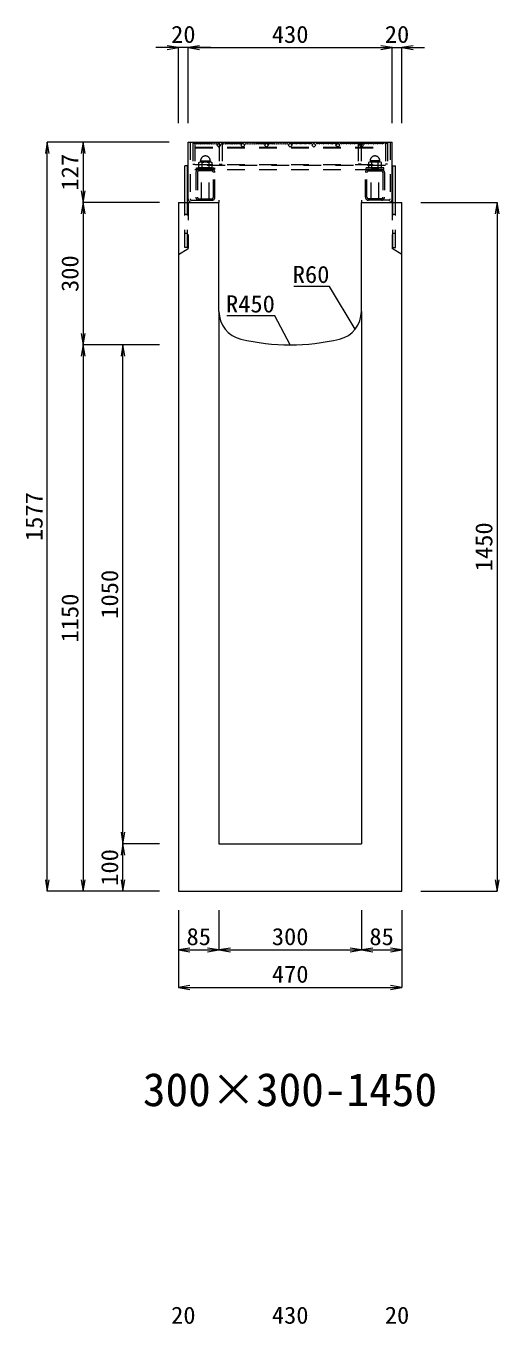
# Model space of a CAD drawing. Units: millimetres at full size; some dimension numbers follow another scale. Extents: x -734 to 58102, y 49499 to 87169.
# Drawn here: x 15753 to 16749, y 63862 to 66594 of the extents above; entities that cross this region are included whole.
import ezdxf
from ezdxf.enums import TextEntityAlignment as Align

# ---------------------------------------------------------------- set-up
doc = ezdxf.new("R2010")
doc.units = ezdxf.units.MM
doc.header["$LTSCALE"] = 50
doc.linetypes.add('USER1', pattern=[1.35, 0.75, -0.6])
doc.layers.add('0_2', color=7, linetype='Continuous')
for name, color, linetype, lineweight in [('寸法線', 7, 'Continuous', 13), ('引出線', 4, 'Continuous', 13), ('本体', 2, 'Continuous', 20), ('ｸﾞﾚｰﾁﾝｸﾞ', 7, 'USER1', 9)]:
    doc.layers.add(name, color=color, linetype=linetype, lineweight=lineweight)
doc.styles.add('ＭＳ 明朝', font='')
doc.styles.get('ＭＳ 明朝').set_extended_font_data('MS Mincho')

# ---------------------------------------------------------------- blocks, each defined once
blk = doc.blocks.new('open_arrow')
at = {"color": 0, "linetype": 'Continuous', "lineweight": -2}
blk.add_lwpolyline([(7.5, 1.25), (0, 0), (7.5, -1.25)], dxfattribs=at)

msp = doc.modelspace()

# ---------------------------------------------------------------- linework, layer by layer
at = {"layer": '寸法線'}
for p, q in [((16142.5, 66548.39), (16026.5, 66548.39)), ((16074.5, 66389.67), (16074.5, 66548.39)), ((16094.5, 66548.39), (16524.5, 66548.39)), ((16094.5, 66389.67), (16094.5, 66548.39)), ((16094.5, 66389.67), (16094.5, 66548.39)), ((16476.5, 66548.39), (16592.5, 66548.39)), ((16524.5, 66389.67), (16524.5, 66548.39)), ((16524.5, 66389.67), (16524.5, 66548.39)), ((16544.5, 66389.67), (16544.5, 66548.39)), ((15798.14, 64772.65), (15798.14, 66349.65)), ((16054.48, 66349.65), (15798.14, 66349.65)), ((15873.69, 66349.65), (15873.69, 66222.65)), ((16054.48, 66349.65), (15873.69, 66349.65)), ((15873.69, 66222.65), (15873.69, 65922.65)), ((16034.48, 66222.65), (15873.69, 66222.65)), ((16034.48, 66222.65), (15873.69, 66222.65)), ((16584.52, 66222.65), (16745.31, 66222.65)), ((16745.31, 66222.65), (16745.31, 64772.65)), ((15873.69, 65922.65), (15873.69, 64772.65)), ((16034.48, 65922.65), (15873.69, 65922.65)), ((16034.48, 65922.65), (15873.69, 65922.65)), ((15957.29, 64872.65), (15957.29, 65922.65)), ((16034.48, 65922.65), (15957.29, 65922.65)), ((16034.48, 64872.65), (15957.29, 64872.65)), ((15957.29, 64772.65), (15957.29, 64872.65)), ((16034.48, 64872.65), (15957.29, 64872.65)), ((16034.48, 64772.65), (15798.14, 64772.65)), ((16034.48, 64772.65), (15873.69, 64772.65)), ((16034.48, 64772.65), (15957.29, 64772.65)), ((16584.52, 64772.65), (16745.31, 64772.65)), ((16074.5, 64732.63), (16074.5, 64570.06)), ((16074.5, 64732.63), (16074.5, 64649.11)), ((16159.5, 64732.63), (16159.5, 64649.11)), ((16159.5, 64732.63), (16159.5, 64649.11)), ((16459.5, 64732.63), (16459.5, 64649.11)), ((16459.5, 64732.63), (16459.5, 64649.11)), ((16544.5, 64732.63), (16544.5, 64570.06)), ((16544.5, 64732.63), (16544.5, 64649.11)), ((16074.5, 64649.11), (16159.5, 64649.11)), ((16159.5, 64649.11), (16459.5, 64649.11)), ((16459.5, 64649.11), (16544.5, 64649.11)), ((16074.5, 64570.06), (16544.5, 64570.06))]:
    msp.add_line(p, q, dxfattribs=at)
at = {"layer": '引出線'}
for points in [[(16446.57, 65955.96), (16392.16, 66045.86), (16317.49, 66045.86)], [(16309.5, 65922.65), (16277.28, 65983.79), (16176.27, 65983.79)]]:
    msp.add_lwpolyline(points, dxfattribs=at)
at = {"layer": '本体'}
for p, q in [((16074.5, 66222.65), (16074.5, 64772.65)), ((16074.5, 66222.65), (16159.5, 66222.65)), ((16159.5, 65993.17), (16159.5, 66222.65)), ((16459.5, 65993.17), (16459.5, 66222.65)), ((16459.5, 66222.65), (16544.5, 66222.65)), ((16544.5, 64772.65), (16544.5, 66222.65)), ((16159.5, 65993.17), (16159.5, 64872.65)), ((16459.5, 65993.17), (16459.5, 64872.65)), ((16159.5, 64872.65), (16459.5, 64872.65)), ((16074.5, 64772.65), (16544.5, 64772.65))]:
    msp.add_line(p, q, dxfattribs=at)
at = {"layer": '本体', "linetype": 'USER1', "lineweight": 9}
for p, q in [((16094.51, 66222.65), (16094.51, 66125.65)), ((16524.51, 66222.65), (16524.51, 66125.65)), ((16074.51, 66113.14), (16094.51, 66125.65)), ((16544.51, 66113.14), (16524.51, 66125.65))]:
    msp.add_line(p, q, dxfattribs=at)
at = {"layer": '本体'}
for centre, radius, start, end in [((16219.5, 65993.17), 60, 180, 256.65785), ((16399.5, 65993.17), 60, 283.34237, 0), ((16309.5, 66372.65), 450, 256.65777, 283.34225)]:
    msp.add_arc(centre, radius, start, end, dxfattribs=at)
at = {"layer": 'ｸﾞﾚｰﾁﾝｸﾞ', "linetype": 'Continuous'}
for p, q in [((16094.5, 66349.65), (16524.5, 66349.65)), ((16094.5, 66230.28), (16094.5, 66349.65)), ((16524.5, 66222.65), (16524.5, 66349.65)), ((16093.5, 66299.64), (16087.5, 66299.64)), ((16087.5, 66222.65), (16087.5, 66299.64)), ((16093.5, 66222.65), (16093.5, 66299.64)), ((16525.5, 66299.64), (16531.5, 66299.64)), ((16525.5, 66222.65), (16525.5, 66299.64)), ((16531.5, 66222.65), (16531.5, 66299.64))]:
    msp.add_line(p, q, dxfattribs=at)
at = {"layer": 'ｸﾞﾚｰﾁﾝｸﾞ'}
for p, q in [((16099, 66349.65), (16099, 66230.15)), ((16104.5, 66347.15), (16104.5, 66303.15)), ((16109, 66347.15), (16109, 66303.15)), ((16109, 66347.15), (16109, 66292.15)), ((16112.2, 66347.15), (16113.1, 66345.05)), ((16113.1, 66345.05), (16114, 66347.15)), ((16116, 66347.15), (16116.9, 66345.05)), ((16116.9, 66345.05), (16117.8, 66347.15)), ((16119.8, 66347.15), (16120.7, 66345.05)), ((16120.7, 66345.05), (16121.6, 66347.15)), ((16123.6, 66347.15), (16124.5, 66345.05)), ((16124.5, 66345.05), (16125.4, 66347.15)), ((16127.4, 66347.15), (16128.3, 66345.05)), ((16128.3, 66345.05), (16129.2, 66347.15)), ((16131.2, 66347.15), (16132.1, 66345.05)), ((16132.1, 66345.05), (16133, 66347.15)), ((16135, 66347.15), (16135.9, 66345.05)), ((16135.9, 66345.05), (16136.8, 66347.15)), ((16138.8, 66347.15), (16139.7, 66345.05)), ((16139.7, 66345.05), (16140.6, 66347.15)), ((16142.6, 66347.15), (16143.5, 66345.05)), ((16143.5, 66345.05), (16144.4, 66347.15)), ((16146.4, 66347.15), (16147.3, 66345.05)), ((16147.3, 66345.05), (16148.2, 66347.15)), ((16150.2, 66347.15), (16151.1, 66345.05)), ((16151.1, 66345.05), (16152, 66347.15)), ((16154, 66347.15), (16154.9, 66345.05)), ((16154.9, 66345.05), (16155.8, 66347.15)), ((16159.5, 66347.15), (16155.26, 66342.91)), ((16163.74, 66342.91), (16159.5, 66347.15)), ((16160, 66347.15), (16160, 66303.15)), ((16164.5, 66347.15), (16165.4, 66345.05)), ((16165.4, 66345.05), (16166.3, 66347.15)), ((16166, 66347.15), (16166, 66303.15)), ((16168.3, 66347.15), (16169.2, 66345.05)), ((16169.2, 66345.05), (16170.1, 66347.15)), ((16172.1, 66347.15), (16173, 66345.05)), ((16173, 66345.05), (16173.9, 66347.15)), ((16175.9, 66347.15), (16176.8, 66345.05)), ((16176.8, 66345.05), (16177.7, 66347.15)), ((16179.7, 66347.15), (16180.6, 66345.05)), ((16180.6, 66345.05), (16181.5, 66347.15)), ((16183.5, 66347.15), (16184.4, 66345.05)), ((16184.4, 66345.05), (16185.3, 66347.15)), ((16187.3, 66347.15), (16188.2, 66345.05)), ((16188.2, 66345.05), (16189.1, 66347.15)), ((16191.1, 66347.15), (16192, 66345.05)), ((16192, 66345.05), (16192.9, 66347.15)), ((16194.9, 66347.15), (16195.8, 66345.05)), ((16195.8, 66345.05), (16196.7, 66347.15)), ((16198.7, 66347.15), (16199.6, 66345.05)), ((16199.6, 66345.05), (16200.5, 66347.15)), ((16202.5, 66347.15), (16203.4, 66345.05)), ((16203.4, 66345.05), (16204.3, 66347.15)), ((16209.5, 66347.15), (16205.26, 66342.91)), ((16213.74, 66342.91), (16209.5, 66347.15)), ((16214.5, 66347.15), (16215.4, 66345.05)), ((16215.4, 66345.05), (16216.3, 66347.15)), ((16218.3, 66347.15), (16219.2, 66345.05)), ((16219.2, 66345.05), (16220.1, 66347.15)), ((16222.1, 66347.15), (16223, 66345.05)), ((16223, 66345.05), (16223.9, 66347.15)), ((16225.9, 66347.15), (16226.8, 66345.05)), ((16226.8, 66345.05), (16227.7, 66347.15)), ((16229.7, 66347.15), (16230.6, 66345.05)), ((16230.6, 66345.05), (16231.5, 66347.15)), ((16233.5, 66347.15), (16234.4, 66345.05)), ((16234.4, 66345.05), (16235.3, 66347.15)), ((16237.3, 66347.15), (16238.2, 66345.05)), ((16238.2, 66345.05), (16239.1, 66347.15)), ((16241.1, 66347.15), (16242, 66345.05)), ((16242, 66345.05), (16242.9, 66347.15)), ((16244.9, 66347.15), (16245.8, 66345.05)), ((16245.8, 66345.05), (16246.7, 66347.15)), ((16248.7, 66347.15), (16249.6, 66345.05)), ((16249.6, 66345.05), (16250.5, 66347.15)), ((16252.5, 66347.15), (16253.4, 66345.05)), ((16253.4, 66345.05), (16254.3, 66347.15)), ((16259.5, 66347.15), (16255.26, 66342.91)), ((16263.74, 66342.91), (16259.5, 66347.15)), ((16264.5, 66347.15), (16265.4, 66345.05)), ((16265.4, 66345.05), (16266.3, 66347.15)), ((16268.3, 66347.15), (16269.2, 66345.05)), ((16269.2, 66345.05), (16270.1, 66347.15)), ((16272.1, 66347.15), (16273, 66345.05)), ((16273, 66345.05), (16273.9, 66347.15)), ((16275.9, 66347.15), (16276.8, 66345.05)), ((16276.8, 66345.05), (16277.7, 66347.15)), ((16279.7, 66347.15), (16280.6, 66345.05)), ((16280.6, 66345.05), (16281.5, 66347.15)), ((16283.5, 66347.15), (16284.4, 66345.05)), ((16284.4, 66345.05), (16285.3, 66347.15)), ((16287.3, 66347.15), (16288.2, 66345.05)), ((16288.2, 66345.05), (16289.1, 66347.15)), ((16291.1, 66347.15), (16292, 66345.05)), ((16292, 66345.05), (16292.9, 66347.15)), ((16294.9, 66347.15), (16295.8, 66345.05)), ((16295.8, 66345.05), (16296.7, 66347.15)), ((16298.7, 66347.15), (16299.6, 66345.05)), ((16299.6, 66345.05), (16300.5, 66347.15)), ((16302.5, 66347.15), (16303.4, 66345.05)), ((16303.4, 66345.05), (16304.3, 66347.15)), ((16309.5, 66347.15), (16305.26, 66342.91)), ((16309.5, 66347.15), (16313.74, 66342.91)), ((16315.6, 66345.05), (16314.7, 66347.15)), ((16316.5, 66347.15), (16315.6, 66345.05)), ((16319.4, 66345.05), (16318.5, 66347.15)), ((16320.3, 66347.15), (16319.4, 66345.05)), ((16323.2, 66345.05), (16322.3, 66347.15)), ((16324.1, 66347.15), (16323.2, 66345.05)), ((16327, 66345.05), (16326.1, 66347.15)), ((16327.9, 66347.15), (16327, 66345.05)), ((16330.8, 66345.05), (16329.9, 66347.15)), ((16331.7, 66347.15), (16330.8, 66345.05)), ((16334.6, 66345.05), (16333.7, 66347.15)), ((16335.5, 66347.15), (16334.6, 66345.05)), ((16338.4, 66345.05), (16337.5, 66347.15)), ((16339.3, 66347.15), (16338.4, 66345.05)), ((16342.2, 66345.05), (16341.3, 66347.15)), ((16343.1, 66347.15), (16342.2, 66345.05)), ((16346, 66345.05), (16345.1, 66347.15)), ((16346.9, 66347.15), (16346, 66345.05)), ((16349.8, 66345.05), (16348.9, 66347.15)), ((16350.7, 66347.15), (16349.8, 66345.05)), ((16353.6, 66345.05), (16352.7, 66347.15)), ((16354.5, 66347.15), (16353.6, 66345.05)), ((16355.26, 66342.91), (16359.5, 66347.15)), ((16359.5, 66347.15), (16363.74, 66342.91)), ((16365.6, 66345.05), (16364.7, 66347.15)), ((16366.5, 66347.15), (16365.6, 66345.05)), ((16369.4, 66345.05), (16368.5, 66347.15)), ((16370.3, 66347.15), (16369.4, 66345.05)), ((16373.2, 66345.05), (16372.3, 66347.15)), ((16374.1, 66347.15), (16373.2, 66345.05)), ((16377, 66345.05), (16376.1, 66347.15)), ((16377.9, 66347.15), (16377, 66345.05)), ((16380.8, 66345.05), (16379.9, 66347.15)), ((16381.7, 66347.15), (16380.8, 66345.05)), ((16384.6, 66345.05), (16383.7, 66347.15)), ((16385.5, 66347.15), (16384.6, 66345.05)), ((16388.4, 66345.05), (16387.5, 66347.15)), ((16389.3, 66347.15), (16388.4, 66345.05)), ((16392.2, 66345.05), (16391.3, 66347.15)), ((16393.1, 66347.15), (16392.2, 66345.05)), ((16396, 66345.05), (16395.1, 66347.15)), ((16396.9, 66347.15), (16396, 66345.05)), ((16399.8, 66345.05), (16398.9, 66347.15)), ((16400.7, 66347.15), (16399.8, 66345.05)), ((16403.6, 66345.05), (16402.7, 66347.15)), ((16404.5, 66347.15), (16403.6, 66345.05)), ((16405.26, 66342.91), (16409.5, 66347.15)), ((16409.5, 66347.15), (16413.74, 66342.91)), ((16415.6, 66345.05), (16414.7, 66347.15)), ((16416.5, 66347.15), (16415.6, 66345.05)), ((16419.4, 66345.05), (16418.5, 66347.15)), ((16420.3, 66347.15), (16419.4, 66345.05)), ((16423.2, 66345.05), (16422.3, 66347.15)), ((16424.1, 66347.15), (16423.2, 66345.05)), ((16427, 66345.05), (16426.1, 66347.15)), ((16427.9, 66347.15), (16427, 66345.05)), ((16430.8, 66345.05), (16429.9, 66347.15)), ((16431.7, 66347.15), (16430.8, 66345.05)), ((16434.6, 66345.05), (16433.7, 66347.15)), ((16435.5, 66347.15), (16434.6, 66345.05)), ((16438.4, 66345.05), (16437.5, 66347.15)), ((16439.3, 66347.15), (16438.4, 66345.05)), ((16442.2, 66345.05), (16441.3, 66347.15)), ((16443.1, 66347.15), (16442.2, 66345.05)), ((16446, 66345.05), (16445.1, 66347.15)), ((16446.9, 66347.15), (16446, 66345.05)), ((16449.8, 66345.05), (16448.9, 66347.15)), ((16450.7, 66347.15), (16449.8, 66345.05)), ((16453.6, 66345.05), (16452.7, 66347.15)), ((16453, 66347.15), (16453, 66303.15)), ((16454.5, 66347.15), (16453.6, 66345.05)), ((16455.26, 66342.91), (16459.5, 66347.15)), ((16459, 66347.15), (16459, 66303.15)), ((16459.5, 66347.15), (16463.74, 66342.91)), ((16464.1, 66345.05), (16463.2, 66347.15)), ((16465, 66347.15), (16464.1, 66345.05)), ((16467.9, 66345.05), (16467, 66347.15)), ((16468.8, 66347.15), (16467.9, 66345.05)), ((16471.7, 66345.05), (16470.8, 66347.15)), ((16472.6, 66347.15), (16471.7, 66345.05)), ((16475.5, 66345.05), (16474.6, 66347.15)), ((16476.4, 66347.15), (16475.5, 66345.05)), ((16479.3, 66345.05), (16478.4, 66347.15)), ((16480.2, 66347.15), (16479.3, 66345.05)), ((16483.1, 66345.05), (16482.2, 66347.15)), ((16484, 66347.15), (16483.1, 66345.05)), ((16486.9, 66345.05), (16486, 66347.15)), ((16487.8, 66347.15), (16486.9, 66345.05)), ((16490.7, 66345.05), (16489.8, 66347.15)), ((16491.6, 66347.15), (16490.7, 66345.05)), ((16494.5, 66345.05), (16493.6, 66347.15)), ((16495.4, 66347.15), (16494.5, 66345.05)), ((16498.3, 66345.05), (16497.4, 66347.15)), ((16499.2, 66347.15), (16498.3, 66345.05)), ((16502.1, 66345.05), (16501.2, 66347.15)), ((16503, 66347.15), (16502.1, 66345.05)), ((16505.9, 66345.05), (16505, 66347.15)), ((16506.8, 66347.15), (16505.9, 66345.05)), ((16510, 66347.15), (16510, 66303.15)), ((16510, 66347.15), (16510, 66292.15)), ((16514.5, 66347.15), (16514.5, 66303.15)), ((16520, 66349.65), (16520, 66230.15)), ((16109, 66338.65), (16510, 66338.65)), ((16109, 66337.15), (16510, 66337.15)), ((16155.26, 66342.91), (16159.5, 66338.66)), ((16159.5, 66338.66), (16163.74, 66342.91)), ((16159.5, 66338.66), (16160, 66339.16)), ((16205.26, 66342.91), (16209.5, 66338.66)), ((16209.5, 66338.66), (16213.74, 66342.91)), ((16255.26, 66342.91), (16259.5, 66338.66)), ((16259.5, 66338.66), (16263.74, 66342.91)), ((16305.26, 66342.91), (16309.5, 66338.66)), ((16313.74, 66342.91), (16309.5, 66338.66)), ((16359.5, 66338.66), (16355.26, 66342.91)), ((16363.74, 66342.91), (16359.5, 66338.66)), ((16409.5, 66338.66), (16405.26, 66342.91)), ((16413.74, 66342.91), (16409.5, 66338.66)), ((16459.5, 66338.66), (16455.26, 66342.91)), ((16459.5, 66338.66), (16459, 66339.16)), ((16463.74, 66342.91), (16459.5, 66338.66)), ((16104.5, 66303.15), (16109, 66303.15)), ((16109, 66302.15), (16510, 66302.15)), ((16510, 66300.65), (16109, 66300.65)), ((16109, 66292.15), (16510, 66292.15)), ((16112, 66295.15), (16150, 66295.15)), ((16112, 66295.15), (16131, 66295.15)), ((16112, 66292.15), (16112, 66295.15)), ((16150, 66292.15), (16112, 66292.15)), ((16116.5, 66292.09), (16116.5, 66288.82)), ((16117.15, 66306.95), (16120.61, 66308.15)), ((16117.15, 66295.15), (16117.15, 66306.95)), ((16131, 66295.15), (16117.15, 66295.15)), ((16144.6, 66292.15), (16117.4, 66292.15)), ((16144.6, 66292.15), (16117.4, 66292.15)), ((16120.61, 66310.15), (16141.39, 66310.15)), ((16120.61, 66308.15), (16120.61, 66310.15)), ((16120.61, 66308.15), (16124.08, 66306.95)), ((16141.39, 66308.15), (16120.61, 66308.15)), ((16123, 66227.15), (16123, 66292.15)), ((16123, 66292.15), (16139, 66292.15)), ((16124.08, 66306.95), (16131, 66308.15)), ((16124.08, 66295.15), (16124.08, 66306.95)), ((16131, 66295.15), (16124.08, 66295.15)), ((16131, 66308.15), (16137.93, 66306.95)), ((16144.85, 66295.15), (16131, 66295.15)), ((16137.93, 66306.95), (16141.39, 66308.15)), ((16137.93, 66306.95), (16137.93, 66295.15)), ((16139, 66227.15), (16139, 66292.15)), ((16141.39, 66310.15), (16141.39, 66308.15)), ((16141.39, 66308.15), (16144.85, 66306.95)), ((16144.85, 66306.95), (16144.85, 66295.15)), ((16145.5, 66292.09), (16145.5, 66288.82)), ((16150, 66295.15), (16150, 66292.15)), ((16160, 66303.15), (16166, 66303.15)), ((16459, 66303.15), (16453, 66303.15)), ((16507, 66295.15), (16469, 66295.15)), ((16469, 66295.15), (16469, 66292.15)), ((16469, 66292.15), (16507, 66292.15)), ((16473.5, 66292.09), (16473.5, 66288.82)), ((16477.61, 66308.15), (16474.15, 66306.95)), ((16474.15, 66306.95), (16474.15, 66295.15)), ((16474.15, 66295.15), (16488, 66295.15)), ((16474.4, 66292.15), (16501.6, 66292.15)), ((16474.4, 66292.15), (16501.6, 66292.15)), ((16498.39, 66310.15), (16477.61, 66310.15)), ((16477.61, 66310.15), (16477.61, 66308.15)), ((16481.07, 66306.95), (16477.61, 66308.15)), ((16477.61, 66308.15), (16498.39, 66308.15)), ((16480, 66227.15), (16480, 66292.15)), ((16496, 66292.15), (16480, 66292.15)), ((16488, 66308.15), (16481.07, 66306.95)), ((16481.07, 66306.95), (16481.07, 66295.15)), ((16494.92, 66306.95), (16488, 66308.15)), ((16488, 66295.15), (16501.85, 66295.15)), ((16507, 66295.15), (16488, 66295.15)), ((16488, 66295.15), (16494.92, 66295.15)), ((16498.39, 66308.15), (16494.92, 66306.95)), ((16494.92, 66295.15), (16494.92, 66306.95)), ((16496, 66227.15), (16496, 66292.15)), ((16498.39, 66308.15), (16498.39, 66310.15)), ((16501.85, 66306.95), (16498.39, 66308.15)), ((16501.85, 66295.15), (16501.85, 66306.95)), ((16502.5, 66292.09), (16502.5, 66288.82)), ((16507, 66292.15), (16507, 66295.15)), ((16514.5, 66303.15), (16510, 66303.15)), ((16111, 66285.75), (16111, 66233.55)), ((16114.2, 66285.75), (16114.2, 66233.55)), ((16144.6, 66288.95), (16117.4, 66288.95)), ((16147.8, 66233.55), (16147.8, 66285.75)), ((16151, 66233.55), (16151, 66285.75)), ((16468, 66233.55), (16468, 66285.75)), ((16471.2, 66233.55), (16471.2, 66285.75)), ((16474.4, 66288.95), (16501.6, 66288.95)), ((16504.8, 66285.75), (16504.8, 66233.55)), ((16508, 66285.75), (16508, 66233.55)), ((16087.5, 66127.65), (16087.5, 66222.65)), ((16093.5, 66127.65), (16093.5, 66222.65)), ((16102, 66227.15), (16159.5, 66227.15)), ((16116.5, 66230.48), (16116.5, 66227.21)), ((16117.4, 66230.35), (16144.6, 66230.35)), ((16117.4, 66227.15), (16144.6, 66227.15)), ((16145.5, 66230.48), (16145.5, 66227.21)), ((16159.5, 66227.15), (16159.5, 66222.65)), ((16517, 66227.15), (16459.5, 66227.15)), ((16459.5, 66227.15), (16459.5, 66222.65)), ((16473.5, 66230.48), (16473.5, 66227.21)), ((16501.6, 66230.35), (16474.4, 66230.35)), ((16501.6, 66227.15), (16474.4, 66227.15)), ((16502.5, 66230.48), (16502.5, 66227.21)), ((16525.5, 66127.65), (16525.5, 66222.65)), ((16531.5, 66127.65), (16531.5, 66222.65)), ((16087.5, 66197.65), (16093.5, 66197.65)), ((16525.5, 66197.65), (16531.5, 66197.65)), ((16087.5, 66157.65), (16093.5, 66157.65)), ((16525.5, 66157.65), (16531.5, 66157.65)), ((16093.5, 66127.65), (16087.5, 66127.65)), ((16525.5, 66127.65), (16531.5, 66127.65))]:
    msp.add_line(p, q, dxfattribs=at)
at = {"layer": 'ｸﾞﾚｰﾁﾝｸﾞ', "lineweight": 5}
msp.add_line((16104.5, 66347.15), (16514.5, 66347.15), dxfattribs=at)
at = {"layer": 'ｸﾞﾚｰﾁﾝｸﾞ'}
for centre, radius, start, end in [((16131, 66310.15), 10.25, 0, 180), ((16488, 66310.15), 10.25, 0, 180), ((16117.4, 66285.75), 6.4, 90, 180), ((16144.6, 66285.75), 6.4, 0, 90), ((16474.4, 66285.75), 6.4, 90, 180), ((16501.6, 66285.75), 6.4, 0, 90), ((16117.4, 66285.75), 3.2, 90, 180), ((16144.6, 66285.75), 3.2, 0, 90), ((16474.4, 66285.75), 3.2, 90, 180), ((16501.6, 66285.75), 3.2, 0, 90), ((16102, 66230.15), 7.5, 179.01874, 270), ((16102, 66230.15), 3, 180, 270), ((16117.4, 66233.55), 6.4, 180, 270), ((16117.4, 66233.55), 3.2, 180, 270), ((16144.6, 66233.55), 6.4, 270, 0), ((16144.6, 66233.55), 3.2, 270, 0), ((16474.4, 66233.55), 6.4, 180, 270), ((16474.4, 66233.55), 3.2, 180, 270), ((16501.6, 66233.55), 6.4, 270, 0), ((16501.6, 66233.55), 3.2, 270, 0), ((16517, 66230.15), 7.5, 270, 0), ((16517, 66230.15), 3, 270, 0)]:
    msp.add_arc(centre, radius, start, end, dxfattribs=at)

# ---------------------------------------------------------------- block references
at = {"layer": '寸法線', "xscale": 3.2, "yscale": 3.2}
for p, rotation in [((16074.5, 66548.39), 180), ((16524.5, 66548.39), 180), ((16524.5, 66548.39), 180), ((15798.14, 66349.65), 270), ((15873.69, 66349.65), 270), ((15873.69, 66222.65), 90), ((15873.69, 66222.65), 270), ((16745.31, 66222.65), 270), ((15873.69, 65922.65), 90), ((15873.69, 65922.65), 270), ((15957.29, 65922.65), 270), ((15957.29, 64872.65), 90), ((15957.29, 64872.65), 270), ((15798.14, 64772.65), 90), ((15873.69, 64772.65), 90), ((15957.29, 64772.65), 90), ((16745.31, 64772.65), 90), ((16159.5, 64649.11), 180), ((16459.5, 64649.11), 180), ((16544.5, 64649.11), 180), ((16544.5, 64570.06), 180)]:
    msp.add_blockref('open_arrow', p, dxfattribs=dict(at, rotation=rotation))
for p in [(16094.5, 66548.39), (16094.5, 66548.39), (16544.5, 66548.39), (16074.5, 64649.11), (16159.5, 64649.11), (16459.5, 64649.11), (16074.5, 64570.06)]:
    msp.add_blockref('open_arrow', p, dxfattribs=at)
at = {"layer": '引出線', "xscale": 0.0533, "yscale": 0.0533}
for p, rotation in [((16446.57, 65955.96), 121.2), ((16309.5, 65922.65), 117.8)]:
    msp.add_blockref('open_arrow', p, dxfattribs=dict(at, rotation=rotation))

# ---------------------------------------------------------------- texts
at = {"layer": '0_2', "style": 'ＭＳ 明朝'}
msp.add_text('300×300-1450', height=70.05, dxfattribs=at).set_placement((16309.02, 64355.2), align=Align.MIDDLE_CENTER)
at = {"layer": '寸法線', "style": 'ＭＳ 明朝', "width": 1.05}
for s, p in [('20', (16084.5, 66576.41)), ('430', (16309.5, 66576.41)), ('20', (16534.5, 66576.41)), ('85', (16117, 64677.13)), ('300', (16309.5, 64677.13)), ('85', (16502, 64677.13)), ('470', (16309.5, 64598.08)), ('20', (16084.5, 63880.14)), ('430', (16309.5, 63880.14)), ('20', (16534.5, 63880.14))]:
    msp.add_text(s, height=36.03, dxfattribs=at).set_placement(p, align=Align.MIDDLE_CENTER)
for s, p in [('127', (15845.67, 66286.15)), ('300', (15845.67, 66072.65)), ('1577', (15770.12, 65561.15)), ('1450', (16717.29, 65497.65)), ('1050', (15929.27, 65397.65)), ('1150', (15845.67, 65347.65)), ('100', (15929.27, 64822.65))]:
    msp.add_text(s, height=36.03, rotation=90, dxfattribs=at).set_placement(p, align=Align.MIDDLE_CENTER)
at = {"layer": '引出線', "style": 'ＭＳ 明朝', "width": 1.05}
for s, p in [('R60', (16392.16, 66089.06)), ('R450', (16277.28, 66026.99))]:
    msp.add_text(s, height=36.03, dxfattribs=at).set_placement(p, align=Align.TOP_RIGHT)

doc.saveas('drawing.dxf')
